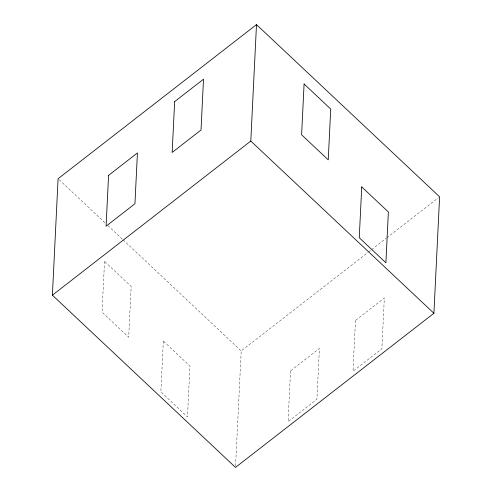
<?xml version="1.0" encoding="UTF-8"?>
<svg xmlns="http://www.w3.org/2000/svg" width="492" height="492" viewBox="0 0 492 492"><rect width="100%" height="100%" fill="white"/><g stroke="black" fill="none" stroke-linecap="round" stroke-linejoin="round"><path stroke-width="0.37" stroke-dasharray="2.46 1.84" d="M235.582 465.869L241.203 350.95L368.01 252.439M368.619 251.965L371.048 250.084M371.651 249.61L386.214 238.294M386.823 237.827L438.397 197.759M59.206 179.783L105.128 222.968M107.926 225.6L122.483 239.297M123.043 239.825L241.203 350.95M104.538 261.4L102.053 312.211L128.689 337.26L131.173 286.449L104.538 261.4M163.332 341.048L160.841 391.866L187.477 416.915L189.961 366.103L163.332 341.048M290.544 370.87L288.06 421.687L316.922 399.264L319.406 348.453L290.544 370.87M355.482 320.427L352.998 371.239L381.853 348.822L384.338 298.011L355.482 320.427"/><path stroke-width="0.74" d="M52.392 295.182L58.087 178.731L256.492 24.6L439.608 196.818L433.913 313.269L235.508 467.4L52.392 295.182L250.797 141.05L256.492 24.6M250.797 141.05L433.913 313.269M108.572 175.361L106.087 226.172L134.943 203.756L137.434 152.938L108.572 175.361M174.642 101.629L172.157 152.44L201.019 130.023L203.503 79.206L174.642 101.629M304.087 83.978L301.602 134.79L328.238 159.845L330.722 109.027L304.087 83.978M361.737 186.923L359.252 237.734L385.888 262.783L388.373 211.972L361.737 186.923"/></g></svg>
